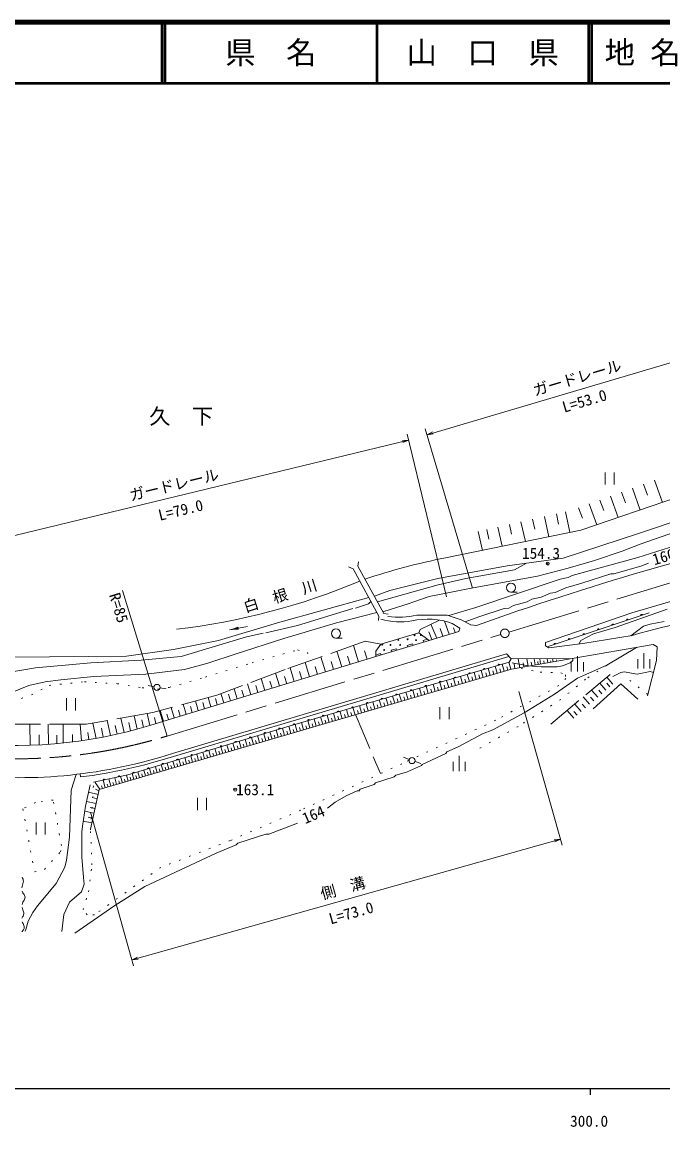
# Model space of a CAD drawing. Units: millimetres, scale not verified. Extents: x 40000 to 680000, y 20000 to 380000.
# Drawn here: x 274812 to 379950, y 198715 to 380000 of the extents above; entities that cross this region are included whole.
import ezdxf
from ezdxf.enums import TextEntityAlignment as Align

# ---------------------------------------------------------------- set-up
doc = ezdxf.new("R2010")
doc.units = ezdxf.units.MM
doc.header["$LTSCALE"] = 1000
doc.header["$PDMODE"] = 32
doc.header["$PDSIZE"] = 500
for name, pattern in [('CHAIN', [18.5, 12, -1.5, 3.5, -1.5]), ('DASHED', [7.5, 6, -1.5]), ('DOTTED', [1.75, 0.25, -1.5])]:
    doc.linetypes.add(name, pattern=pattern)
for name, color, linetype, lineweight in [('M-BGD', 7, 'Continuous', 13), ('M-BMK', 2, 'CHAIN', 13), ('M-STR-HTXT', 7, 'Continuous', 13), ('M-TTL', 2, 'Continuous', 140), ('M-TTL-BAND', 7, 'Continuous', 25), ('M-TTL-LINE', 7, 'Continuous', 50)]:
    doc.layers.add(name, color=color, linetype=linetype, lineweight=lineweight)
doc.layers.add('M-BMK-HTXT', color=7, linetype='Continuous')
doc.layers.add('M-TTL-TXT', color=7, linetype='Continuous')
doc.styles.add('ＭＳ ゴシック', font='')
doc.styles.get('ＭＳ ゴシック').set_extended_font_data('MS Gothic')

# ---------------------------------------------------------------- blocks, each defined once
blk = doc.blocks.new('広葉樹林')
at = {"color": 7, "linetype": 'Continuous', "lineweight": 13}
blk.add_line((0, 0), (1, 0), dxfattribs=at)
blk.add_circle((0, 0.75), 0.75, dxfattribs=at)
blk = doc.blocks.new('荒地')
at = {"color": 7, "linetype": 'Continuous', "lineweight": 13}
for p, q in [((0, 0), (0, 2.5)), ((-1, 1.5), (-1, 0)), ((1, 1.5), (1, 0))]:
    blk.add_line(p, q, dxfattribs=at)
blk = doc.blocks.new('田')
at = {"color": 7, "linetype": 'Continuous', "lineweight": 13}
for p, q in [((-0.75, 2), (-0.75, 0)), ((0.75, 0), (0.75, 2))]:
    blk.add_line(p, q, dxfattribs=at)
blk = doc.blocks.new('filled_arrow')
at = {"color": 0, "linetype": 'Continuous', "lineweight": -2}
blk.add_solid([(7.5, 1.25), (0, 0), (7.5, -1.25)], dxfattribs=at)
blk = doc.blocks.new('open_arrow')
at = {"color": 0, "linetype": 'Continuous', "lineweight": -2}
blk.add_lwpolyline([(7.5, 1.25), (0, 0), (7.5, -1.25)], dxfattribs=at)

msp = doc.modelspace()

# ---------------------------------------------------------------- linework, layer by layer
at = {"layer": 'M-BGD'}
for p, q in [((378596, 304811), (379902, 301188)), ((373160, 302852), (373795, 301090)), ((374952, 303497), (376233, 299941)), ((376772, 304154), (377419, 302359)), ((366474, 296623), (382514, 302077)), ((367856, 300940), (369091, 297513)), ((369612, 301573), (370236, 299844)), ((371372, 302207), (372630, 298716)), ((362467, 299289), (362842, 297624)), ((363950, 299622), (364700, 296292)), ((366128, 300317), (366740, 298619)), ((354773, 297557), (355131, 295970)), ((356660, 297982), (357384, 294768)), ((358582, 298414), (358948, 296788)), ((360507, 298848), (361247, 295557)), ((384038, 298788), (375938, 296062)), ((344258, 292092), (366474, 296623)), ((349659, 296406), (350357, 293306)), ((351040, 296717), (351389, 295167)), ((352890, 297133), (353596, 293996)), ((375938, 296062), (363587, 292011)), ((363587, 292011), (354404, 290768)), ((329110, 290297), (328349, 290598)), ((333361, 282518), (329110, 290297)), ((329922, 290711), (330003, 291412)), ((329922, 290711), (334173, 282931)), ((354404, 290768), (343015, 288683)), ((343015, 288683), (335156, 286758)), ((347625, 288685), (343053, 287669)), ((365067, 289193), (364389, 288855)), ((335156, 286758), (332611, 285791)), ((343053, 287669), (333127, 284846)), ((348218, 287077), (343561, 286145)), ((331681, 285593), (316709, 281425)), ((338312, 284621), (334003, 283242)), ((338905, 284791), (338312, 284621)), ((334173, 282931), (334875, 282851)), ((349234, 283944), (344808, 282608)), ((360980, 277478), (377712, 283092)), ((380645, 283690), (378021, 282759)), ((316709, 281425), (307045, 278538)), ((333361, 282518), (333281, 281816)), ((344559, 282691), (339587, 282691)), ((342842, 278923), (341889, 281196)), ((344901, 279550), (344093, 281719)), ((346845, 281929), (344559, 282691)), ((345391, 281337), (346654, 280555)), ((348412, 281095), (346845, 281929)), ((349742, 282420), (347490, 281586)), ((349360, 280991), (348399, 281097)), ((308850, 280264), (311793, 280843)), ((339920, 279768), (333663, 277900)), ((341578, 278539), (339920, 279768)), ((342020, 278673), (341562, 279938)), ((341578, 278539), (346465, 280025)), ((343855, 279232), (343397, 280496)), ((345878, 279847), (345612, 280580)), ((346654, 280555), (346465, 280025)), ((366825, 278049), (374925, 279332)), ((307045, 278538), (299627, 277054)), ((329999, 275016), (329175, 277728)), ((332829, 275877), (341578, 278539)), ((333663, 277900), (332860, 276778)), ((338881, 277980), (338006, 277713)), ((338079, 277474), (338006, 277713)), ((338954, 277740), (338881, 277980)), ((341328, 278724), (340631, 278512)), ((340703, 278273), (340631, 278512)), ((360677, 278209), (360709, 277648)), ((360709, 277648), (361251, 277307)), ((361251, 277307), (366825, 278049)), ((378364, 277869), (365050, 275583)), ((375638, 277401), (370739, 274461)), ((379005, 277468), (378364, 277869)), ((378885, 275222), (379005, 277468)), ((291968, 275971), (273000, 275771)), ((299627, 277054), (291968, 275971)), ((297878, 265245), (332829, 275877)), ((299485, 259985), (354301, 276325)), ((299633, 259508), (354681, 275916)), ((324581, 273368), (323829, 275837)), ((327251, 274180), (326463, 276769)), ((328623, 274598), (328212, 275950)), ((331412, 275446), (330989, 276838)), ((332860, 276778), (332829, 275877)), ((333631, 276383), (332838, 276141)), ((333704, 276143), (333631, 276383)), ((336256, 277181), (335381, 276915)), ((335454, 276676), (335381, 276915)), ((336329, 276942), (336256, 277181)), ((355065, 275503), (354301, 276325)), ((365050, 275583), (355065, 275503)), ((365050, 275583), (355085, 273818)), ((361948, 275034), (361856, 275557)), ((355085, 273818), (287476, 254089)), ((319466, 271812), (318785, 274053)), ((318795, 264535), (354724, 274961)), ((321986, 272579), (321271, 274932)), ((323282, 272973), (322894, 274249)), ((325914, 273774), (325514, 275087)), ((351624, 272808), (351286, 273964)), ((352773, 273144), (352436, 274297)), ((353349, 273312), (353182, 273884)), ((353925, 273480), (353589, 274632)), ((354504, 273649), (354336, 274223)), ((355021, 273800), (354686, 274950)), ((354724, 274961), (355065, 275503)), ((355245, 274885), (357870, 274377)), ((355681, 273924), (355541, 274715)), ((356472, 274064), (356215, 275512)), ((357158, 274186), (357040, 274852)), ((357834, 274305), (357619, 275523)), ((358422, 274409), (358323, 274969)), ((359000, 274512), (358819, 275533)), ((359503, 274601), (359420, 275069)), ((359891, 274669), (359737, 275540)), ((360479, 274773), (360399, 275178)), ((361057, 274876), (360938, 275550)), ((361560, 274965), (361518, 275199)), ((362536, 275138), (362494, 275359)), ((370739, 274461), (366929, 272768)), ((377401, 269448), (378885, 275222)), ((314640, 270344), (314047, 272294)), ((317018, 271068), (316379, 273168)), ((318241, 271439), (317874, 272643)), ((320725, 272195), (320348, 273434)), ((344811, 270820), (344471, 271986)), ((345937, 271149), (345597, 272313)), ((347067, 271479), (346728, 272641)), ((347633, 271644), (347469, 272206)), ((348200, 271809), (347861, 272970)), ((348769, 271975), (348604, 272540)), ((349337, 272141), (348999, 273300)), ((349908, 272308), (349743, 272874)), ((350479, 272474), (350141, 273631)), ((351051, 272641), (350885, 273209)), ((352198, 272976), (352032, 273546)), ((371759, 271382), (370770, 272525)), ((296448, 270923), (295469, 271126)), ((297433, 270751), (298423, 270610)), ((310085, 268958), (309580, 270618)), ((311205, 269299), (310870, 270403)), ((312329, 269641), (311781, 271444)), ((313483, 269992), (313137, 271128)), ((315827, 270705), (315472, 271875)), ((339240, 269195), (338898, 270369)), ((340347, 269518), (340005, 270690)), ((340902, 269680), (340741, 270231)), ((341457, 269842), (341116, 271012)), ((342014, 270004), (341853, 270557)), ((342572, 270167), (342230, 271336)), ((343130, 270330), (342969, 270885)), ((343690, 270493), (343349, 271660)), ((344250, 270657), (344088, 271213)), ((345374, 270985), (345211, 271543)), ((346502, 271314), (346338, 271874)), ((369271, 269229), (368256, 270402)), ((369934, 269803), (369431, 270384)), ((370596, 270376), (369598, 271528)), ((371249, 270941), (370754, 271512)), ((303727, 267024), (303246, 268607)), ((304755, 267337), (304447, 268349)), ((305785, 267651), (305323, 269170)), ((306843, 267972), (306526, 269014)), ((307904, 268295), (307441, 269817)), ((308993, 268626), (308667, 269698)), ((332679, 267280), (332333, 268464)), ((333763, 267596), (333418, 268779)), ((334851, 267914), (334507, 269095)), ((335397, 268073), (335239, 268615)), ((335943, 268232), (335599, 269411)), ((336490, 268392), (336332, 268936)), ((337038, 268552), (336695, 269729)), ((337588, 268712), (337429, 269258)), ((338137, 268873), (337794, 270049)), ((338689, 269034), (338529, 269581)), ((339793, 269356), (339633, 269905)), ((367926, 268065), (366893, 269259)), ((368599, 268648), (368087, 269239)), ((295770, 264575), (295335, 266549)), ((297993, 265284), (297459, 267039)), ((299786, 265825), (299267, 267529)), ((300755, 266120), (300465, 267075)), ((301728, 266416), (301228, 268060)), ((302726, 266720), (302427, 267703)), ((326251, 265404), (325902, 266598)), ((327313, 265714), (326965, 266906)), ((328379, 266025), (328031, 267216)), ((328913, 266181), (328759, 266712)), ((329448, 266337), (329101, 267526)), ((329985, 266494), (329829, 267026)), ((330522, 266650), (330175, 267838)), ((331060, 266807), (330904, 267342)), ((331598, 266965), (331252, 268150)), ((332139, 267122), (331982, 267658)), ((333221, 267438), (333064, 267976)), ((334307, 267755), (334150, 268295)), ((365320, 265810), (364260, 267035)), ((365868, 266283), (365337, 266896)), ((366561, 266883), (365509, 268098)), ((367244, 267475), (366723, 268077)), ((276121, 261341), (276100, 264783)), ((279119, 261498), (279099, 264783)), ((281557, 261713), (281538, 264783)), ((284544, 262084), (284350, 264783)), ((286969, 262473), (286417, 264975)), ((289300, 262923), (288756, 265388)), ((291541, 263427), (291021, 265787)), ((292622, 263696), (292323, 265056)), ((293697, 263980), (293213, 266174)), ((294736, 264270), (294467, 265492)), ((296770, 264884), (296543, 265913)), ((298841, 265538), (298559, 266465)), ((319952, 263566), (319601, 264769)), ((320993, 263870), (320642, 265071)), ((322037, 264175), (321687, 265375)), ((322561, 264327), (322410, 264847)), ((323085, 264480), (322736, 265679)), ((323611, 264634), (323459, 265155)), ((324137, 264787), (323788, 265984)), ((324664, 264941), (324512, 265465)), ((325192, 265095), (324843, 266290)), ((325721, 265250), (325568, 265775)), ((326782, 265559), (326628, 266086)), ((327846, 265870), (327691, 266398)), ((277626, 261405), (277616, 263065)), ((280515, 261612), (280507, 262969)), ((283066, 261885), (283065, 263084)), ((285760, 262269), (285611, 263445)), ((288138, 262690), (287818, 264141)), ((290424, 263167), (290107, 264606)), ((292168, 256475), (318795, 264535)), ((313782, 261765), (313446, 262916)), ((314801, 262063), (314463, 263224)), ((315825, 262362), (315483, 263533)), ((316338, 262511), (316189, 263021)), ((316851, 262661), (316506, 263843)), ((317366, 262811), (317217, 263322)), ((317881, 262962), (317534, 264154)), ((318398, 263113), (318249, 263625)), ((318915, 263263), (318564, 264466)), ((319434, 263415), (319283, 263929)), ((320473, 263718), (320322, 264234)), ((321515, 264022), (321364, 264540)), ((307736, 260001), (307418, 261091)), ((308735, 260293), (308414, 261393)), ((309737, 260585), (309413, 261696)), ((310240, 260732), (310095, 261231)), ((310743, 260879), (310416, 261999)), ((311248, 261026), (311102, 261527)), ((311753, 261173), (311423, 262304)), ((312259, 261321), (312112, 261823)), ((312765, 261469), (312433, 262609)), ((313273, 261617), (313126, 262121)), ((314291, 261914), (314144, 262420)), ((315313, 262212), (315165, 262720)), ((301813, 258273), (301512, 259304)), ((302792, 258558), (302488, 259599)), ((303774, 258845), (303467, 259895)), ((304266, 258989), (304124, 259477)), ((304759, 259133), (304450, 260193)), ((305254, 259277), (305110, 259767)), ((305748, 259421), (305436, 260491)), ((306244, 259566), (306101, 260058)), ((306740, 259711), (306425, 260791)), ((307238, 259856), (307094, 260350)), ((308235, 260147), (308091, 260642)), ((309236, 260439), (309091, 260936)), ((338338, 259016), (337409, 259386)), ((296009, 256579), (295732, 257528)), ((296968, 256859), (296690, 257812)), ((297449, 256999), (297310, 257477)), ((297931, 257140), (297641, 258132)), ((298413, 257281), (298274, 257759)), ((298896, 257422), (298604, 258423)), ((299381, 257563), (299240, 258043)), ((299865, 257704), (299570, 258716)), ((300351, 257846), (300210, 258328)), ((300837, 257988), (300539, 259009)), ((301325, 258130), (301184, 258614)), ((302302, 258416), (302160, 258901)), ((303283, 258702), (303140, 259189)), ((339277, 258676), (340228, 258365)), ((284400, 256137), (284339, 256633)), ((286554, 255265), (292168, 256475)), ((289387, 254647), (289050, 255803)), ((290324, 254920), (290006, 256009)), ((291263, 255194), (290965, 256216)), ((291735, 255332), (291598, 255799)), ((292206, 255469), (291928, 256423)), ((292679, 255607), (292542, 256076)), ((293152, 255745), (292877, 256690)), ((293627, 255884), (293489, 256354)), ((294101, 256022), (293823, 256976)), ((294577, 256161), (294440, 256634)), ((295054, 256300), (294773, 257264)), ((295532, 256440), (295393, 256914)), ((296489, 256719), (296350, 257195)), ((285988, 254819), (285226, 251347)), ((287476, 254089), (286033, 247593)), ((287574, 254118), (286785, 255243)), ((287423, 253849), (286850, 254110)), ((287989, 254239), (287855, 254700)), ((288454, 254374), (288097, 255597)), ((288921, 254511), (288786, 254973)), ((289855, 254783), (289720, 255248)), ((290793, 255057), (290657, 255523)), ((286961, 251770), (285393, 252119)), ((287296, 253277), (285726, 253626)), ((287139, 252569), (286354, 252744)), ((286607, 250176), (285097, 250511)), ((286784, 250973), (286001, 251147)), ((286253, 248586), (284849, 248898)), ((286430, 249381), (285649, 249554)), ((288613, 234075), (283448, 230519)), ((289883, 234922), (288613, 234075)), ((275405, 231112), (275320, 230858))]:
    msp.add_line(p, q, dxfattribs=at)
at = {"layer": 'M-BGD', "linetype": 'DASHED'}
for p, q in [((343305, 281875), (340108, 280342)), ((340108, 280342), (339920, 279768)), ((331125, 278417), (317973, 273766)), ((333663, 277900), (331125, 278417)), ((317973, 273766), (306745, 269555)), ((361582, 264803), (371286, 272944)), ((306745, 269555), (296238, 266708)), ((296238, 266708), (285331, 264783)), ((285331, 264783), (272018, 264783)), ((329535, 266362), (333599, 256681))]:
    msp.add_line(p, q, dxfattribs=at)
at = {"layer": 'M-BGD', "linetype": 'DOTTED'}
for p, q in [((312559, 274889), (320018, 276974)), ((320018, 276974), (321622, 276573)), ((321622, 276573), (322074, 275216)), ((304900, 272523), (312559, 274889)), ((356689, 273936), (359817, 273335)), ((370765, 274458), (367276, 272172)), ((298965, 270839), (304900, 272523)), ((359817, 273335), (363226, 273214)), ((364028, 272292), (362865, 271129)), ((367276, 272172), (363186, 268844)), ((363226, 273214), (363948, 272894)), ((363948, 272894), (364028, 272292)), ((377459, 269674), (374053, 272342)), ((276349, 269595), (279276, 271159)), ((279276, 271159), (285050, 271761)), ((285050, 271761), (290464, 271440)), ((290464, 271440), (294514, 270758)), ((294514, 270758), (297040, 270518)), ((297040, 270518), (298965, 270839)), ((362865, 271129), (352519, 265435)), ((273060, 268433), (276349, 269595)), ((363186, 268844), (356208, 264433)), ((352519, 265435), (337120, 258297)), ((356208, 264433), (349872, 260824)), ((337120, 258297), (320519, 250678)), ((286039, 247446), (286554, 255265)), ((279907, 252347), (277020, 251946)), ((281271, 244889), (279907, 252347)), ((277020, 251946), (274935, 250904)), ((274935, 250904), (276860, 240558)), ((320519, 250678), (308970, 245706)), ((286273, 241696), (286033, 247593)), ((281110, 243846), (281271, 244889)), ((308970, 245706), (297582, 241295)), ((278464, 240959), (281110, 243846)), ((285712, 237285), (286273, 241696)), ((297582, 241295), (286674, 233515)), ((276860, 240558), (278464, 240959)), ((284830, 234317), (285712, 237285)), ((285471, 233515), (284830, 234317)), ((286674, 233515), (285471, 233515))]:
    msp.add_line(p, q, dxfattribs=at)
at = {"layer": 'M-BGD'}
for points in [[(399103, 303163), (396393, 302232), (390043, 299692), (387927, 298676), (380899, 295967), (376243, 294358), (373279, 293173), (368707, 291649), (364389, 290379), (359394, 289109), (348218, 287077)], [(394869, 298761), (389027, 296475), (383185, 294443), (382085, 294104), (375819, 292157), (365067, 289193)], [(357562, 291196), (355584, 290125), (347625, 288685)], [(377597, 291225), (376327, 290717), (371925, 289447), (371417, 289447), (366675, 287923), (364051, 287161), (362273, 286399), (361511, 286315), (359987, 285637), (358463, 285299), (357701, 284875), (355415, 284283), (354653, 283859), (353891, 283775), (349742, 282420)], [(364389, 288855), (363119, 288601), (349234, 283944)], [(360677, 278209), (374832, 283042), (389764, 287448)], [(329507, 283859), (331623, 284537), (332034, 284947)], [(343561, 286145), (341614, 285722), (338905, 284791)], [(333036, 283112), (326374, 281404), (317738, 278864), (309949, 276324), (305292, 274800), (301482, 273784), (295132, 273022)], [(329083, 283775), (320024, 280981), (314775, 279795)], [(378021, 282759), (372094, 280642), (368538, 279626), (366506, 278525), (366157, 277943)], [(380137, 281658), (377851, 281235), (376751, 280896), (374664, 279291)], [(314351, 279711), (311642, 279118), (300889, 275901), (294370, 275308)], [(365151, 275562), (365151, 275223), (364728, 274885), (363458, 274377), (362611, 274207), (359987, 274207), (357870, 274377)], [(294370, 275308), (286073, 274885), (277013, 274038), (272526, 273276), (271425, 272768), (270494, 272006)], [(270155, 268450), (271171, 269212), (275913, 271159), (278622, 271752), (281162, 272091), (286581, 272599), (295132, 273022)], [(366929, 272768), (365913, 272345), (362188, 269720), (357193, 266672)], [(378389, 273292), (377851, 273445), (375735, 273022), (373618, 273361), (373025, 273276), (371755, 272599)], [(375837, 268924), (373060, 271441), (368499, 267320)], [(357193, 266672), (352028, 263878), (350335, 263201), (346355, 261084)], [(346355, 261084), (344493, 260237), (344323, 259983), (340429, 258205), (340344, 258036), (337889, 256935), (336111, 256427), (335857, 256173), (332809, 255157), (332555, 254903), (330269, 254141), (330099, 253887), (329761, 253887), (327983, 253041), (326205, 252025), (324935, 251009)], [(282093, 242457), (282601, 246267), (282855, 253972), (283686, 256555)], [(285226, 251347), (284718, 248045), (284633, 247114), (284633, 242965), (284887, 239663)], [(320024, 248553), (315283, 246775), (314775, 246775), (310203, 245251), (309949, 244997), (306647, 243643), (296571, 238901), (294963, 238139), (289883, 234922)], [(282093, 242457), (281839, 241357), (280400, 238647), (277352, 235007), (276590, 233906), (275828, 232467), (275405, 231112)], [(274803, 239682), (274894, 239537), (274966, 239385), (275010, 239225), (275023, 239014), (274999, 238804), (274952, 238594), (274893, 238383), (274833, 238172), (274785, 237961)], [(284887, 239663), (284972, 238563), (284549, 237293), (282601, 235599), (281670, 233567), (281331, 230773)], [(274809, 237392), (274874, 237251), (274957, 237114), (275047, 236980), (275136, 236846), (275212, 236709), (275267, 236567), (275291, 236417), (275275, 236239), (275221, 236068), (275142, 235900), (275049, 235735), (274954, 235571), (274868, 235403), (274803, 235232)], [(274811, 234700), (274866, 234526), (274931, 234352), (274996, 234179), (275051, 234004), (275085, 233829), (275090, 233651), (275068, 233530), (275025, 233414), (274968, 233301), (274904, 233190), (274841, 233078), (274786, 232965)], [(274801, 232390), (274878, 232227), (274965, 232066), (275051, 231904), (275122, 231741), (275166, 231575), (275171, 231405), (275143, 231275), (275092, 231153), (275025, 231037), (274945, 230925), (274858, 230815), (274770, 230706)]]:
    msp.add_lwpolyline(points, dxfattribs=at)
for centre, radius in [((339210, 279390), 75), ((340253, 279410), 75), ((333897, 277846), 75), ((335260, 277806), 75), ((336543, 278628), 75), ((336844, 277806), 75), ((338067, 278728), 75), ((339451, 278588), 75), ((334218, 276984), 75), ((296938, 270821), 500), ((338802, 258831), 500)]:
    msp.add_circle(centre, radius, dxfattribs=at)
for centre, radius, start, end in [((518380, -192429), 502687, 103.06937, 109.64747), ((365760, 184082), 110129, 101.25901, 108.35922), ((287157, 391301), 111676, 276.68002, 292.68254), ((376456, 282670), 150, 18.54816, 198.54816), ((336900, 294062), 12466, 255.04026, 278.65005), ((336431, 297683), 15321, 263.94565, 281.88722), ((341392, 270139), 11891, 70.34717, 102.71637), ((371716, 281080), 150, 18.54816, 198.54816), ((374086, 281875), 150, 18.54816, 198.54816), ((395563, 214002), 68513, 72.91931, 107.53161), ((366976, 279489), 150, 18.54816, 198.54816), ((369346, 280285), 150, 18.54816, 198.54816), ((362236, 277899), 150, 18.54816, 198.54816), ((364606, 278694), 150, 18.54816, 198.54816), ((350655, 273780), 150, 16.1816, 196.1816), ((353056, 274477), 150, 16.1816, 196.1816), ((345853, 272387), 150, 16.1816, 196.1816), ((348254, 273084), 150, 16.1816, 196.1816), ((338650, 270297), 150, 16.1816, 196.1816), ((341051, 270994), 150, 16.1816, 196.1816), ((343452, 271690), 150, 16.1816, 196.1816), ((331447, 268207), 150, 16.1816, 196.1816), ((333848, 268904), 150, 16.1816, 196.1816), ((336249, 269600), 150, 16.1816, 196.1816), ((326645, 266813), 150, 16.1816, 196.1816), ((329046, 267510), 150, 16.1816, 196.1816), ((273618, 337872), 76572, 264.30558, 288.47095), ((319443, 264723), 150, 16.1816, 196.1816), ((321843, 265420), 150, 16.1816, 196.1816), ((324244, 266117), 150, 16.1816, 196.1816), ((314655, 263282), 150, 16.84163, 196.84163), ((317048, 264006), 150, 16.84163, 196.84163), ((307476, 261109), 150, 16.84163, 196.84163), ((309869, 261833), 150, 16.84163, 196.84163), ((312262, 262558), 150, 16.84163, 196.84163), ((274303, 337881), 81865, 263.89934, 287.91471), ((274303, 337881), 82365, 277.04141, 287.91071), ((302691, 259660), 150, 16.84163, 196.84163), ((305084, 260385), 150, 16.84163, 196.84163), ((295513, 257488), 150, 16.84163, 196.84163), ((297905, 258212), 150, 16.84163, 196.84163), ((300298, 258936), 150, 16.84163, 196.84163), ((288252, 255631), 150, 12.1681, 192.1681), ((290696, 256158), 150, 12.1681, 192.1681), ((293120, 256763), 150, 16.84163, 196.84163)]:
    msp.add_arc(centre, radius, start, end, dxfattribs=at)
for p in [(361058, 291152), (309770, 254059)]:
    msp.add_point(p, dxfattribs=at)
at = {"layer": 'M-BMK'}
for p, q in [((354687, 279914), (388878, 290314)), ((298608, 262854), (353348, 279506))]:
    msp.add_line(p, q, dxfattribs=at)
msp.add_circle((354018, 279710), 700, dxfattribs=at)
msp.add_arc((273659, 344110), 85000, 264.75564, 287.06898, dxfattribs=at)
at = {"layer": 'M-STR-HTXT'}
for p, q in [((341249, 312300), (391615, 327218)), ((344461, 285677), (337973, 312377)), ((348714, 287095), (340965, 313259)), ((272026, 295373), (338209, 311406)), ((298608, 262854), (291270, 286753)), ((356306, 270141), (363398, 244942)), ((286026, 250361), (293117, 225162)), ((363127, 245904), (292847, 226125))]:
    msp.add_line(p, q, dxfattribs=at)
at = {"layer": 'M-TTL'}
msp.add_line((680000, 380000), (40000, 380000), dxfattribs=at)
at = {"layer": 'M-TTL-BAND'}
for p, q in [((40000, 205000), (579000, 205000)), ((368000, 205000), (368000, 204000))]:
    msp.add_line(p, q, dxfattribs=at)
at = {"layer": 'M-TTL-LINE'}
for p, q in [((297750, 380000), (297750, 370000)), ((298250, 380000), (298250, 370000)), ((333000, 380000), (333000, 370000)), ((367750, 380000), (367750, 370000)), ((368250, 380000), (368250, 370000)), ((40000, 370000), (680000, 370000))]:
    msp.add_line(p, q, dxfattribs=at)

# ---------------------------------------------------------------- block references
at = {"layer": 'M-BGD', "xscale": 1000, "yscale": 1000}
for name, p in [('田', (371213, 304104)), ('広葉樹林', (355013, 286460)), ('広葉樹林', (326301, 278921)), ('荒地', (365920, 273468)), ('荒地', (376827, 273949)), ('田', (282832, 267052)), ('田', (344105, 265608)), ('荒地', (346511, 257107)), ('田', (304326, 250691)), ('田', (277860, 246681))]:
    msp.add_blockref(name, p, dxfattribs=at)
at = {"layer": 'M-BGD', "xscale": 200, "yscale": 200, "rotation": 11.1}
msp.add_blockref('filled_arrow', (308850, 280264), dxfattribs=at)
at = {"layer": 'M-STR-HTXT', "xscale": 133, "yscale": 133}
for p, rotation in [((341249, 312300), 16.5), ((338209, 311406), 193.6), ((363127, 245904), 195.7), ((292847, 226125), 15.7)]:
    msp.add_blockref('open_arrow', p, dxfattribs=dict(at, rotation=rotation))

# ---------------------------------------------------------------- texts
at = {"layer": 'M-BGD', "style": 'ＭＳ ゴシック'}
for s, p in [('154.3', (356840, 292844)), ('163.1', (309930, 254059))]:
    msp.add_text(s, height=1833, dxfattribs=at).set_placement(p, align=Align.MIDDLE_LEFT)
for s, rotation, p in [('160', 16.46, (378701, 290345)), ('164', 22.954, (321461, 247880))]:
    msp.add_text(s, height=1833, rotation=rotation, dxfattribs=at).set_placement(p, align=Align.BOTTOM_LEFT)
msp.add_text('白\u3000根\u3000川', height=1833, rotation=17.511, dxfattribs=at).set_placement((317594, 284461), align=Align.BOTTOM_CENTER)
at = {"layer": 'M-BMK-HTXT', "style": 'ＭＳ ゴシック'}
msp.add_text('久\u3000下', height=2566, dxfattribs=at).set_placement((300922, 313267), align=Align.BOTTOM_CENTER)
at = {"layer": 'M-STR-HTXT', "style": 'ＭＳ ゴシック'}
for s, rotation, p in [('ガードレール', 16.498, (366290, 320238)), ('L=53.0', 16.498, (367500, 316434)), ('ガードレール', 13.659, (300080, 302655)), ('L=79.0', 13.659, (301175, 298506)), ('側\u3000溝', 15.718, (327851, 236496)), ('L=73.0', 15.718, (329200, 232415))]:
    msp.add_text(s, height=1833, rotation=rotation, dxfattribs=at).set_placement(p, align=Align.BOTTOM_CENTER)
msp.add_text('R=85', height=1833, rotation=287.069, dxfattribs=at).set_placement((288536, 285850), align=Align.BOTTOM_LEFT)
at = {"layer": 'M-TTL-BAND', "style": 'ＭＳ ゴシック'}
msp.add_text('300.0', height=1833, dxfattribs=at).set_placement((367844, 198195), align=Align.BOTTOM_CENTER)
at = {"layer": 'M-TTL-TXT', "style": 'ＭＳ ゴシック'}
for s, p in [('県\u3000名', (315625, 375000)), ('山\u3000口\u3000県', (350375, 375000))]:
    msp.add_text(s, height=3666, dxfattribs=at).set_placement(p, align=Align.MIDDLE_CENTER)
msp.add_text('地 名', height=3666, dxfattribs=at).set_placement((370380, 375000), align=Align.MIDDLE_LEFT)

doc.saveas('drawing.dxf')
